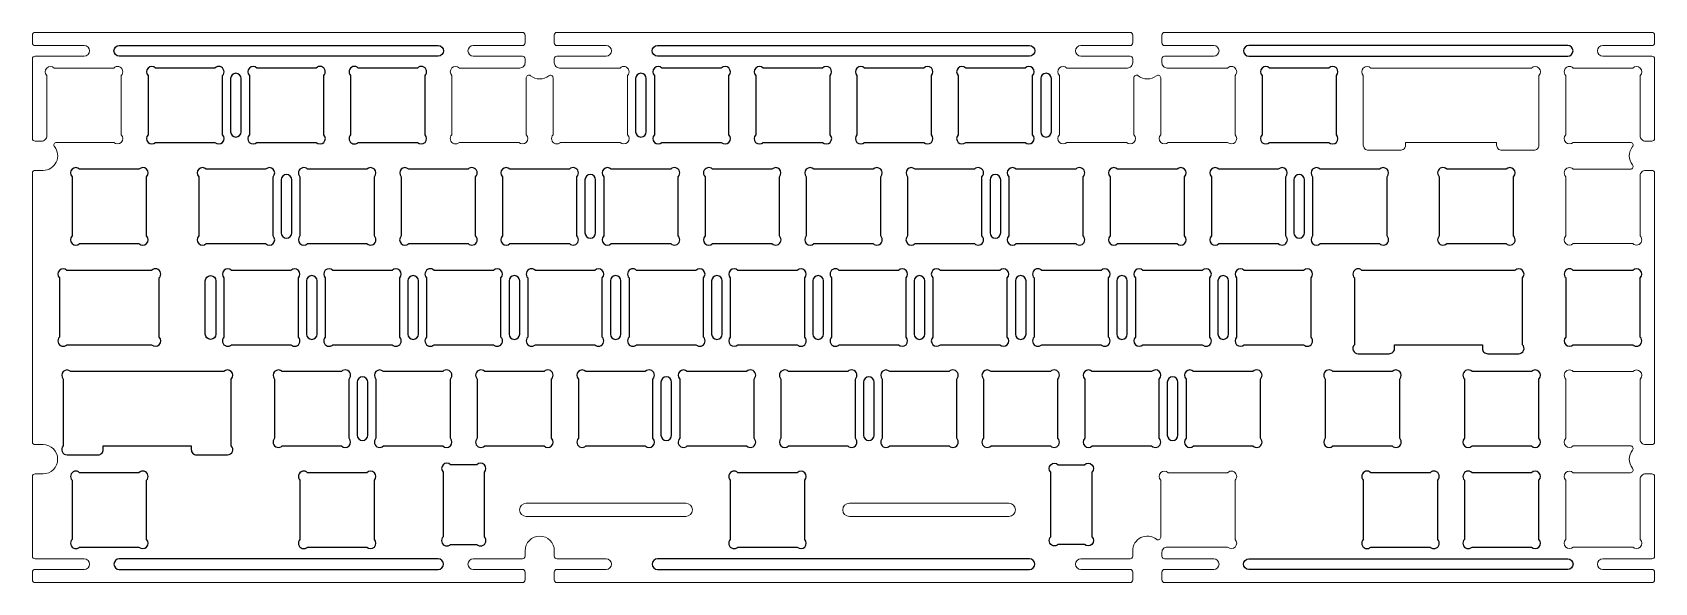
# Model space of a CAD drawing. Header units: millimetres. Extents: x 0 to 305, y -277 to -173.
import ezdxf

# ---------------------------------------------------------------- set-up
doc = ezdxf.new("R2010")
doc.units = ezdxf.units.MM

msp = doc.modelspace()

# ---------------------------------------------------------------- linework, layer by layer
at = {"color": 7, "linetype": 'Continuous', "lineweight": 15}
msp.add_lwpolyline([(206.3, -274.52, -0.414214), (206.8, -275.02), (206.8, -276.5, -0.414214), (206.3, -277), (98.5, -277, -0.414214), (98, -276.5), (98, -275.02, -0.414214), (98.5, -274.52), (107.75, -274.52, 1), (107.75, -272.52), (98.5, -272.52, -0.414214), (98, -272.02), (98, -271, 1), (92.5, -271), (92.5, -272.02, -0.414214), (92, -272.52), (82.75, -272.52, 1), (82.75, -274.52), (92, -274.52, -0.414214), (92.5, -275.02), (92.5, -276.5, -0.414214), (92, -277), (0.32, -277, -0.414214), (-0.18, -276.5), (-0.18, -275.02, -0.414214), (0.32, -274.52), (9.57, -274.52, 1), (9.57, -272.52), (0.32, -272.52, -0.414214), (-0.18, -272.02), (-0.18, -257.02, -0.414214), (0.32, -256.52), (1.82, -256.52, 1), (1.82, -251.02), (0.32, -251.02, -0.414214), (-0.18, -250.52), (-0.18, -199.87, -0.414214), (0.32, -199.37), (1.82, -199.37, 0.628158), (3.98, -194.91, -0.628158), (4.37, -194.1), (15.11, -194.1, 1), (16.53, -192.68), (16.53, -181.51, 1), (15.11, -180.1), (3.94, -180.1, 1), (2.53, -181.51), (2.53, -192.87, -0.414214), (1.53, -193.87), (0.32, -193.87, -0.414214), (-0.18, -193.37), (-0.18, -178.37, -0.414214), (0.32, -177.87), (9.57, -177.87, 1), (9.57, -175.87), (0.32, -175.87, -0.414214), (-0.18, -175.37), (-0.18, -173.9, -0.414214), (0.32, -173.4), (92, -173.4, -0.414214), (92.5, -173.9), (92.5, -175.37, -0.414214), (92, -175.87), (82.75, -175.87, 1), (82.75, -177.87), (92, -177.87, -0.414214), (92.5, -178.37), (92.5, -179.1, -0.414214), (91.5, -180.1), (80.14, -180.1, 1), (78.72, -181.51), (78.72, -192.68, 1), (80.14, -194.1), (91.31, -194.1, 1), (92.72, -192.68), (92.72, -181.94, -0.628158), (93.54, -181.55, 0.349619), (96.96, -181.55, -0.628158), (97.77, -181.94), (97.77, -192.68, 1), (99.19, -194.1), (110.36, -194.1, 1), (111.77, -192.68), (111.77, -181.51, 1), (110.36, -180.1), (99, -180.1, -0.414214), (98, -179.1), (98, -178.37, -0.414214), (98.5, -177.87), (107.75, -177.87, 1), (107.75, -175.87), (98.5, -175.87, -0.414214), (98, -175.37), (98, -173.9, -0.414214), (98.5, -173.4), (206.3, -173.4, -0.414214), (206.8, -173.9), (206.8, -175.37, -0.414214), (206.3, -175.87), (197.05, -175.87, 1), (197.05, -177.87), (206.3, -177.87, -0.414214), (206.8, -178.37), (206.8, -179.1, -0.414214), (205.8, -180.1), (194.44, -180.1, 1), (193.02, -181.51), (193.02, -192.68, 1), (194.44, -194.1), (205.61, -194.1, 1), (207.02, -192.68), (207.02, -181.94, -0.628158), (207.84, -181.55, 0.349619), (211.26, -181.55, -0.628158), (212.07, -181.94), (212.07, -192.68, 1), (213.49, -194.1), (224.66, -194.1, 1), (226.07, -192.68), (226.07, -181.51, 1), (224.66, -180.1), (213.3, -180.1, -0.414214), (212.3, -179.1), (212.3, -178.37, -0.414214), (212.8, -177.87), (222.05, -177.87, 1), (222.05, -175.87), (212.8, -175.87, -0.414214), (212.3, -175.37), (212.3, -173.9, -0.414214), (212.8, -173.4), (304.48, -173.4, -0.414214), (304.98, -173.9), (304.98, -175.37, -0.414214), (304.48, -175.87), (295.23, -175.87, 1), (295.23, -177.87), (304.48, -177.87, -0.414214), (304.98, -178.37), (304.98, -193.37, -0.414214), (304.48, -193.87), (303.27, -193.87, -0.414214), (302.27, -192.87), (302.27, -181.51, 1), (300.86, -180.1), (289.69, -180.1, 1), (288.27, -181.51), (288.27, -192.68, 1), (289.69, -194.1), (300.43, -194.1, -0.628158), (300.82, -194.91, 0.349619), (300.82, -198.33, -0.628158), (300.43, -199.15), (289.69, -199.15, 1), (288.27, -200.56), (288.27, -211.73, 1), (289.69, -213.15), (300.86, -213.15, 1), (302.27, -211.73), (302.27, -200.37, -0.414214), (303.27, -199.37), (304.48, -199.37, -0.414214), (304.98, -199.87), (304.98, -250.52, -0.414214), (304.48, -251.02), (303.27, -251.02, -0.414214), (302.27, -250.02), (302.27, -238.66, 1), (300.86, -237.25), (289.69, -237.25, 1), (288.27, -238.66), (288.27, -249.83, 1), (289.69, -251.25), (300.43, -251.25, -0.628158), (300.82, -252.06, 0.349619), (300.82, -255.48, -0.628158), (300.43, -256.3), (289.69, -256.3, 1), (288.27, -257.71), (288.27, -268.88, 1), (289.69, -270.3), (300.86, -270.3, 1), (302.27, -268.88), (302.27, -257.52, -0.414214), (303.27, -256.52), (304.48, -256.52, -0.414214), (304.98, -257.02), (304.98, -272.02, -0.414214), (304.48, -272.52), (295.23, -272.52, 1), (295.23, -274.52), (304.48, -274.52, -0.414214), (304.98, -275.02), (304.98, -276.5, -0.414214), (304.48, -277), (212.8, -277, -0.414214), (212.3, -276.5), (212.3, -275.02, -0.414214), (212.8, -274.52), (222.05, -274.52, 1), (222.05, -272.52), (212.8, -272.52, -0.414214), (212.3, -272.02), (212.3, -271.3, -0.414214), (213.3, -270.3), (224.66, -270.3, 1), (226.07, -268.88), (226.07, -257.71, 1), (224.66, -256.3), (213.49, -256.3, 1), (212.07, -257.71), (212.07, -268.45, -0.628158), (211.26, -268.85, 0.628158), (206.8, -271), (206.8, -272.02, -0.414214), (206.3, -272.52), (197.05, -272.52, 1), (197.05, -274.52), (206.3, -274.52)], format="xyb", dxfattribs=at)
for points in [[(76.16, -175.87, -1), (76.16, -177.87), (16.16, -177.87, -1), (16.16, -175.87)], [(187.4, -175.87, -1), (187.4, -177.87), (117.4, -177.87, -1), (117.4, -175.87)], [(228.64, -175.87, 1), (228.64, -177.87), (288.64, -177.87, 1), (288.64, -175.87)], [(22.99, -194.1), (34.16, -194.1, 1), (35.58, -192.68), (35.58, -181.51, 1), (34.16, -180.1), (22.99, -180.1, 1), (21.58, -181.51), (21.58, -192.68, 1)], [(42.04, -194.1), (53.21, -194.1, 1), (54.63, -192.68), (54.63, -181.51, 1), (53.21, -180.1), (42.04, -180.1, 1), (40.63, -181.51), (40.63, -192.68, 1)], [(61.09, -194.1), (72.26, -194.1, 1), (73.68, -192.68), (73.68, -181.51, 1), (72.26, -180.1), (61.09, -180.1, 1), (59.68, -181.51), (59.68, -192.68, 1)], [(118.24, -194.1), (129.41, -194.1, 1), (130.83, -192.68), (130.83, -181.51, 1), (129.41, -180.1), (118.24, -180.1, 1), (116.83, -181.51), (116.83, -192.68, 1)], [(137.29, -194.1), (148.46, -194.1, 1), (149.88, -192.68), (149.88, -181.51, 1), (148.46, -180.1), (137.29, -180.1, 1), (135.88, -181.51), (135.88, -192.68, 1)], [(156.34, -194.1), (167.51, -194.1, 1), (168.93, -192.68), (168.93, -181.51, 1), (167.51, -180.1), (156.34, -180.1, 1), (154.93, -181.51), (154.93, -192.68, 1)], [(175.39, -194.1), (186.56, -194.1, 1), (187.98, -192.68), (187.98, -181.51, 1), (186.56, -180.1), (175.39, -180.1, 1), (173.98, -181.51), (173.98, -192.68, 1)], [(232.54, -194.1), (243.71, -194.1, 1), (245.13, -192.68), (245.13, -181.51, 1), (243.71, -180.1), (232.54, -180.1, 1), (231.13, -181.51), (231.13, -192.68, 1)], [(37.1, -192.1, 1), (39.1, -192.1), (39.1, -182.1, 1), (37.1, -182.1)], [(113.3, -192.1, 1), (115.3, -192.1), (115.3, -182.1, 1), (113.3, -182.1)], [(189.5, -192.1, 1), (191.5, -192.1), (191.5, -182.1, 1), (189.5, -182.1)], [(8.7, -213.15), (19.87, -213.15, 1), (21.29, -211.73), (21.29, -200.56, 1), (19.87, -199.15), (8.7, -199.15, 1), (7.29, -200.56), (7.29, -211.73, 1)], [(32.51, -213.15), (43.69, -213.15, 1), (45.1, -211.73), (45.1, -200.56, 1), (43.69, -199.15), (32.51, -199.15, 1), (31.1, -200.56), (31.1, -211.73, 1)], [(46.62, -211.15, 1), (48.62, -211.15), (48.62, -201.15, 1), (46.62, -201.15)], [(51.56, -213.15), (62.74, -213.15, 1), (64.15, -211.73), (64.15, -200.56, 1), (62.74, -199.15), (51.56, -199.15, 1), (50.15, -200.56), (50.15, -211.73, 1)], [(70.61, -213.15), (81.79, -213.15, 1), (83.2, -211.73), (83.2, -200.56, 1), (81.79, -199.15), (70.61, -199.15, 1), (69.2, -200.56), (69.2, -211.73, 1)], [(89.66, -213.15), (100.84, -213.15, 1), (102.25, -211.73), (102.25, -200.56, 1), (100.84, -199.15), (89.66, -199.15, 1), (88.25, -200.56), (88.25, -211.73, 1)], [(103.77, -211.15, 1), (105.77, -211.15), (105.77, -201.15, 1), (103.77, -201.15)], [(108.71, -213.15), (119.89, -213.15, 1), (121.3, -211.73), (121.3, -200.56, 1), (119.89, -199.15), (108.71, -199.15, 1), (107.3, -200.56), (107.3, -211.73, 1)], [(127.76, -213.15), (138.94, -213.15, 1), (140.35, -211.73), (140.35, -200.56, 1), (138.94, -199.15), (127.76, -199.15, 1), (126.35, -200.56), (126.35, -211.73, 1)], [(146.81, -213.15), (157.99, -213.15, 1), (159.4, -211.73), (159.4, -200.56, 1), (157.99, -199.15), (146.81, -199.15, 1), (145.4, -200.56), (145.4, -211.73, 1)], [(165.86, -213.15), (177.04, -213.15, 1), (178.45, -211.73), (178.45, -200.56, 1), (177.04, -199.15), (165.86, -199.15, 1), (164.45, -200.56), (164.45, -211.73, 1)], [(179.97, -211.15, 1), (181.97, -211.15), (181.97, -201.15, 1), (179.97, -201.15)], [(184.91, -213.15), (196.09, -213.15, 1), (197.5, -211.73), (197.5, -200.56, 1), (196.09, -199.15), (184.91, -199.15, 1), (183.5, -200.56), (183.5, -211.73, 1)], [(203.96, -213.15), (215.14, -213.15, 1), (216.55, -211.73), (216.55, -200.56, 1), (215.14, -199.15), (203.96, -199.15, 1), (202.55, -200.56), (202.55, -211.73, 1)], [(223.01, -213.15), (234.19, -213.15, 1), (235.6, -211.73), (235.6, -200.56, 1), (234.19, -199.15), (223.01, -199.15, 1), (221.6, -200.56), (221.6, -211.73, 1)], [(237.12, -211.15, 1), (239.12, -211.15), (239.12, -201.15, 1), (237.12, -201.15)], [(242.06, -213.15), (253.24, -213.15, 1), (254.65, -211.73), (254.65, -200.56, 1), (253.24, -199.15), (242.06, -199.15, 1), (240.65, -200.56), (240.65, -211.73, 1)], [(265.88, -213.15), (277.05, -213.15, 1), (278.46, -211.73), (278.46, -200.56, 1), (277.05, -199.15), (265.88, -199.15, 1), (264.46, -200.56), (264.46, -211.73, 1)], [(4.91, -219.61), (4.91, -230.78, 1), (6.32, -232.2), (22.25, -232.2, 1), (23.67, -230.78), (23.67, -219.61, 1), (22.25, -218.2), (6.32, -218.2, 1)], [(34.34, -230.2, -1), (32.34, -230.2), (32.34, -220.2, -1), (34.34, -220.2)], [(37.28, -232.2), (48.45, -232.2, 1), (49.86, -230.78), (49.86, -219.61, 1), (48.45, -218.2), (37.28, -218.2, 1), (35.86, -219.61), (35.86, -230.78, 1)], [(51.39, -230.2, 1), (53.39, -230.2), (53.39, -220.2, 1), (51.39, -220.2)], [(56.33, -232.2), (67.5, -232.2, 1), (68.91, -230.78), (68.91, -219.61, 1), (67.5, -218.2), (56.33, -218.2, 1), (54.91, -219.61), (54.91, -230.78, 1)], [(70.44, -230.2, 1), (72.44, -230.2), (72.44, -220.2, 1), (70.44, -220.2)], [(75.38, -232.2), (86.55, -232.2, 1), (87.96, -230.78), (87.96, -219.61, 1), (86.55, -218.2), (75.38, -218.2, 1), (73.96, -219.61), (73.96, -230.78, 1)], [(89.49, -230.2, 1), (91.49, -230.2), (91.49, -220.2, 1), (89.49, -220.2)], [(94.43, -232.2), (105.6, -232.2, 1), (107.01, -230.78), (107.01, -219.61, 1), (105.6, -218.2), (94.43, -218.2, 1), (93.01, -219.61), (93.01, -230.78, 1)], [(108.54, -230.2, 1), (110.54, -230.2), (110.54, -220.2, 1), (108.54, -220.2)], [(113.48, -232.2), (124.65, -232.2, 1), (126.06, -230.78), (126.06, -219.61, 1), (124.65, -218.2), (113.48, -218.2, 1), (112.06, -219.61), (112.06, -230.78, 1)], [(127.59, -230.2, 1), (129.59, -230.2), (129.59, -220.2, 1), (127.59, -220.2)], [(132.53, -232.2), (143.7, -232.2, 1), (145.11, -230.78), (145.11, -219.61, 1), (143.7, -218.2), (132.53, -218.2, 1), (131.11, -219.61), (131.11, -230.78, 1)], [(146.64, -230.2, 1), (148.64, -230.2), (148.64, -220.2, 1), (146.64, -220.2)], [(151.58, -232.2), (162.75, -232.2, 1), (164.16, -230.78), (164.16, -219.61, 1), (162.75, -218.2), (151.58, -218.2, 1), (150.16, -219.61), (150.16, -230.78, 1)], [(165.69, -230.2, 1), (167.69, -230.2), (167.69, -220.2, 1), (165.69, -220.2)], [(170.63, -232.2), (181.8, -232.2, 1), (183.21, -230.78), (183.21, -219.61, 1), (181.8, -218.2), (170.63, -218.2, 1), (169.21, -219.61), (169.21, -230.78, 1)], [(184.74, -230.2, 1), (186.74, -230.2), (186.74, -220.2, 1), (184.74, -220.2)], [(189.68, -232.2), (200.85, -232.2, 1), (202.26, -230.78), (202.26, -219.61, 1), (200.85, -218.2), (189.68, -218.2, 1), (188.26, -219.61), (188.26, -230.78, 1)], [(203.79, -230.2, 1), (205.79, -230.2), (205.79, -220.2, 1), (203.79, -220.2)], [(208.73, -232.2), (219.9, -232.2, 1), (221.31, -230.78), (221.31, -219.61, 1), (219.9, -218.2), (208.73, -218.2, 1), (207.31, -219.61), (207.31, -230.78, 1)], [(222.84, -230.2, 1), (224.84, -230.2), (224.84, -220.2, 1), (222.84, -220.2)], [(227.78, -232.2), (238.95, -232.2, 1), (240.36, -230.78), (240.36, -219.61, 1), (238.95, -218.2), (227.78, -218.2, 1), (226.36, -219.61), (226.36, -230.78, 1)], [(280.13, -232.2), (280.13, -219.61, 1), (278.72, -218.2), (249.92, -218.2, 1), (248.51, -219.61), (248.51, -232.2, 0.668179), (249.21, -233.9), (255.05, -233.9, 0.414214), (256.05, -232.9), (256.05, -232.2), (272.59, -232.2), (272.59, -232.9, 0.414214), (273.59, -233.9), (279.42, -233.9, 0.668179)], [(289.69, -232.2), (300.86, -232.2, 1), (302.27, -230.78), (302.27, -219.61, 1), (300.86, -218.2), (289.69, -218.2, 1), (288.27, -219.61), (288.27, -230.78, 1)], [(37.24, -251.25), (37.24, -238.66, 1), (35.83, -237.25), (7.03, -237.25, 1), (5.62, -238.66), (5.62, -251.25, 0.668179), (6.33, -252.95), (12.16, -252.95, 0.414214), (13.16, -251.95), (13.16, -251.25), (29.7, -251.25), (29.7, -251.95, 0.414214), (30.7, -252.95), (36.54, -252.95, 0.668179)], [(46.8, -251.25), (57.97, -251.25, 1), (59.39, -249.83), (59.39, -238.66, 1), (57.97, -237.25), (46.8, -237.25, 1), (45.39, -238.66), (45.39, -249.83, 1)], [(65.85, -251.25), (77.02, -251.25, 1), (78.44, -249.83), (78.44, -238.66, 1), (77.02, -237.25), (65.85, -237.25, 1), (64.44, -238.66), (64.44, -249.83, 1)], [(84.9, -251.25), (96.07, -251.25, 1), (97.49, -249.83), (97.49, -238.66, 1), (96.07, -237.25), (84.9, -237.25, 1), (83.49, -238.66), (83.49, -249.83, 1)], [(103.95, -251.25), (115.12, -251.25, 1), (116.54, -249.83), (116.54, -238.66, 1), (115.12, -237.25), (103.95, -237.25, 1), (102.54, -238.66), (102.54, -249.83, 1)], [(123, -251.25), (134.17, -251.25, 1), (135.59, -249.83), (135.59, -238.66, 1), (134.17, -237.25), (123, -237.25, 1), (121.59, -238.66), (121.59, -249.83, 1)], [(142.05, -251.25), (153.22, -251.25, 1), (154.64, -249.83), (154.64, -238.66, 1), (153.22, -237.25), (142.05, -237.25, 1), (140.64, -238.66), (140.64, -249.83, 1)], [(161.1, -251.25), (172.27, -251.25, 1), (173.69, -249.83), (173.69, -238.66, 1), (172.27, -237.25), (161.1, -237.25, 1), (159.69, -238.66), (159.69, -249.83, 1)], [(180.15, -251.25), (191.32, -251.25, 1), (192.74, -249.83), (192.74, -238.66, 1), (191.32, -237.25), (180.15, -237.25, 1), (178.74, -238.66), (178.74, -249.83, 1)], [(199.2, -251.25), (210.37, -251.25, 1), (211.79, -249.83), (211.79, -238.66, 1), (210.37, -237.25), (199.2, -237.25, 1), (197.79, -238.66), (197.79, -249.83, 1)], [(218.25, -251.25), (229.42, -251.25, 1), (230.84, -249.83), (230.84, -238.66, 1), (229.42, -237.25), (218.25, -237.25, 1), (216.84, -238.66), (216.84, -249.83, 1)], [(244.45, -251.25), (255.62, -251.25, 1), (257.03, -249.83), (257.03, -238.66, 1), (255.62, -237.25), (244.45, -237.25, 1), (243.03, -238.66), (243.03, -249.83, 1)], [(270.64, -251.25), (281.81, -251.25, 1), (283.22, -249.83), (283.22, -238.66, 1), (281.81, -237.25), (270.64, -237.25, 1), (269.22, -238.66), (269.22, -249.83, 1)], [(60.91, -249.25, 1), (62.91, -249.25), (62.91, -239.25, 1), (60.91, -239.25)], [(118.06, -249.25, 1), (120.06, -249.25), (120.06, -239.25, 1), (118.06, -239.25)], [(156.16, -249.25, 1), (158.16, -249.25), (158.16, -239.25, 1), (156.16, -239.25)], [(213.31, -249.25, 1), (215.31, -249.25), (215.31, -239.25, 1), (213.31, -239.25)], [(8.7, -270.3), (19.87, -270.3, 1), (21.29, -268.88), (21.29, -257.71, 1), (19.87, -256.3), (8.7, -256.3, 1), (7.29, -257.71), (7.29, -268.88, 1)], [(51.56, -270.3), (62.74, -270.3, 1), (64.15, -268.88), (64.15, -257.71, 1), (62.74, -256.3), (51.56, -256.3, 1), (50.15, -257.71), (50.15, -268.88, 1)], [(84.84, -268.38), (84.84, -256.21, 1), (83.42, -254.8), (78.5, -254.8, 1), (77.09, -256.21), (77.09, -268.38, 1), (78.5, -269.8), (83.42, -269.8, 1)], [(132.53, -270.3), (143.7, -270.3, 1), (145.11, -268.88), (145.11, -257.71, 1), (143.7, -256.3), (132.53, -256.3, 1), (131.11, -257.71), (131.11, -268.88, 1)], [(191.39, -268.38), (191.39, -256.21, -1), (192.8, -254.8), (197.72, -254.8, -1), (199.14, -256.21), (199.14, -268.38, -1), (197.72, -269.8), (192.8, -269.8, -1)], [(251.59, -270.3), (262.76, -270.3, 1), (264.18, -268.88), (264.18, -257.71, 1), (262.76, -256.3), (251.59, -256.3, 1), (250.18, -257.71), (250.18, -268.88, 1)], [(270.64, -270.3), (281.81, -270.3, 1), (283.22, -268.88), (283.22, -257.71, 1), (281.81, -256.3), (270.64, -256.3, 1), (269.22, -257.71), (269.22, -268.88, 1)], [(76.16, -274.52, 1), (76.16, -272.52), (16.16, -272.52, 1), (16.16, -274.52)], [(187.4, -274.52, 1), (187.4, -272.52), (117.4, -272.52, 1), (117.4, -274.52)], [(228.64, -274.52, -1), (228.64, -272.52), (288.64, -272.52, -1), (288.64, -274.52)]]:
    msp.add_lwpolyline(points, format="xyb", close=True)
for points in [[(283.22, -181.51, 1), (281.81, -180.1), (251.59, -180.1, 1), (250.18, -181.51), (250.18, -194.6, 0.414214), (251.18, -195.6), (257.14, -195.6, 0.414214), (258.14, -194.6), (258.14, -194.1), (275.26, -194.1), (275.26, -194.6, 0.414214), (276.26, -195.6), (282.23, -195.6, 0.414214), (283.22, -194.6)], [(92.72, -262.05, 1), (92.72, -264.55), (122.72, -264.55, 1), (122.72, -262.05)], [(183.5, -262.05), (153.5, -262.05, 1), (153.5, -264.55), (183.5, -264.55, 1)]]:
    msp.add_lwpolyline(points, format="xyb", close=True, dxfattribs=at)

doc.saveas('drawing.dxf')
